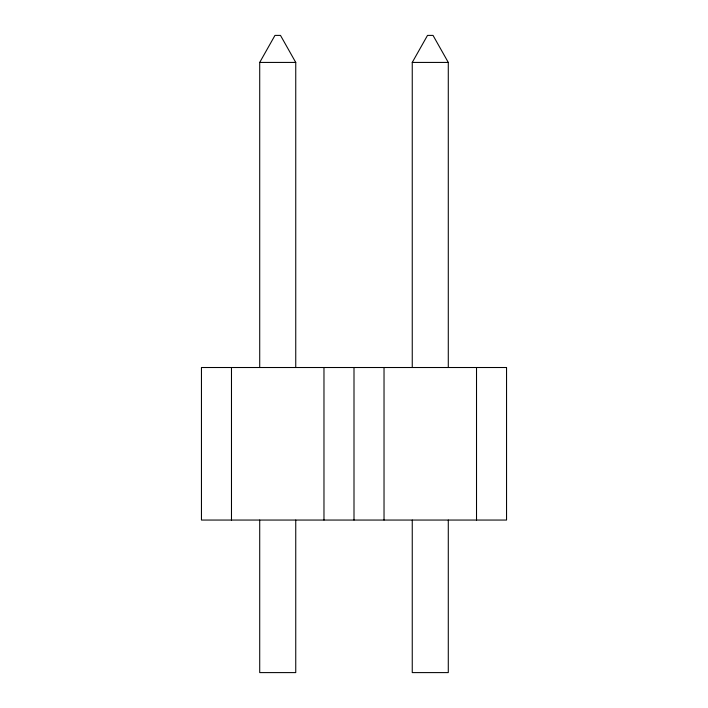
<?xml version="1.0" encoding="UTF-8"?>
<svg xmlns="http://www.w3.org/2000/svg" width="708" height="708" viewBox="0 0 708 708"><rect width="100%" height="100%" fill="white"/><g stroke="black" fill="none" stroke-linecap="round" stroke-linejoin="round"><path stroke-width="1.06" d="M259.712 367.514L259.712 62.428L274.969 35.4L280.492 35.4L295.749 62.428L295.749 367.514M412.251 367.514L412.251 62.428L427.508 35.4L433.031 35.4L448.288 62.428L448.288 367.514M259.712 62.428L295.749 62.428M412.251 62.428L448.288 62.428M476.519 367.514L476.519 520.053M448.288 520.053L448.288 672.6L412.251 672.6L412.251 520.053M384.028 367.514L384.028 520.053M354 367.514L354 520.053M323.972 367.514L323.972 520.053M295.749 520.053L295.749 672.6L259.712 672.6L259.712 520.053M231.481 367.514L231.481 520.053M506.547 367.514L201.453 367.514L201.453 520.053L506.547 520.053L506.547 367.514"/></g></svg>
